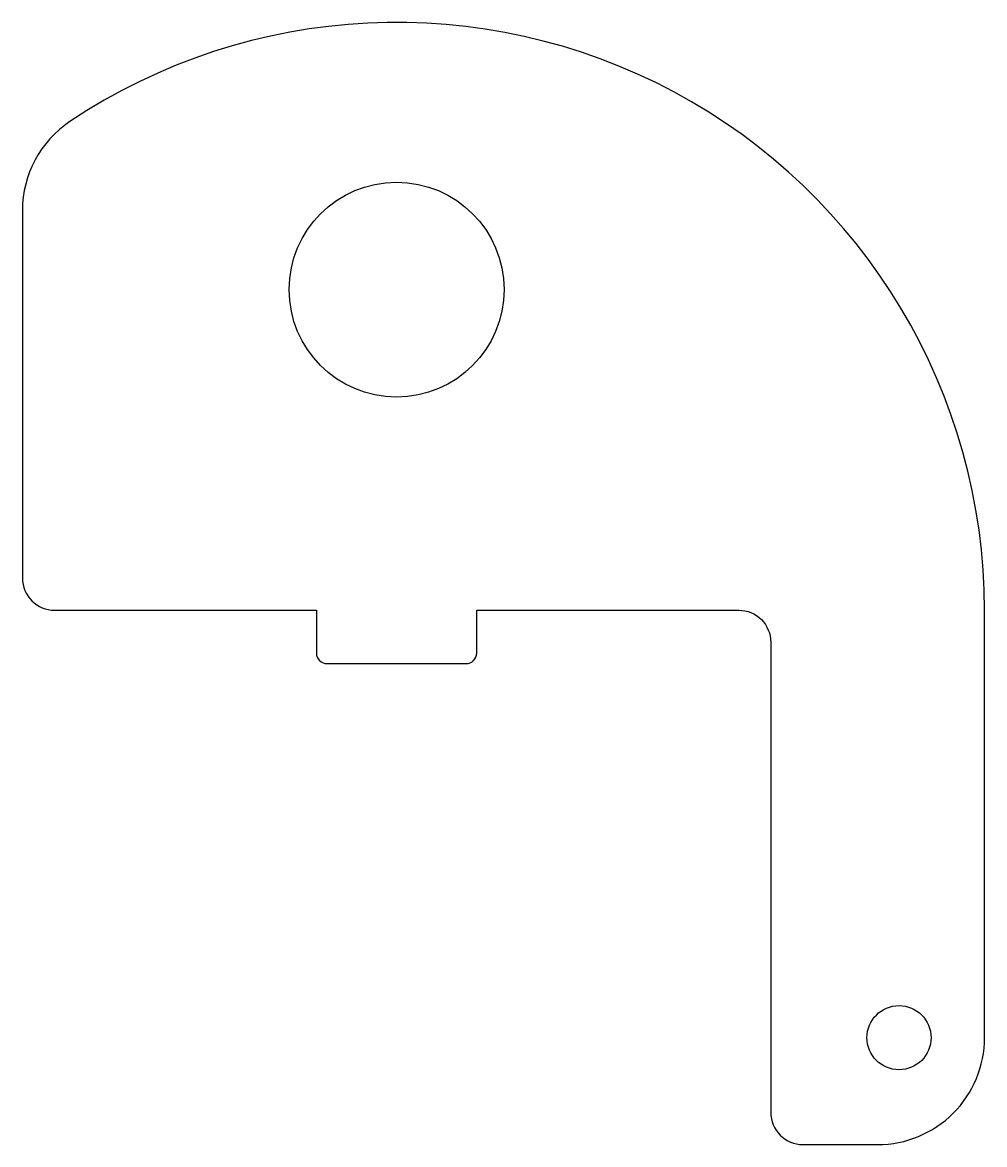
# Model space of a CAD drawing. Extents: x -70 to 20, y -50 to 55.
import ezdxf

# ---------------------------------------------------------------- set-up
doc = ezdxf.new("R2010")
doc.units = 0

msp = doc.modelspace()

# ---------------------------------------------------------------- linework, layer by layer
at = {"layer": '1'}
msp.add_lwpolyline([(20, 0, 0.599371), (-65.56, 45.73, 0.250492), (-70, 37.42), (-70, 3, 0.414214), (-67, 0), (-42.5, 0), (-42.5, -4, 0.414214), (-41.5, -5), (-28.5, -5, 0.414214), (-27.5, -4), (-27.5, 0), (-3, 0, -0.414214), (0, -3), (0, -47, 0.414214), (3, -50), (10, -50, 0.414214), (20, -40)], format="xyb", close=True, dxfattribs=at)
for centre, radius in [((-35, 30), 10.05), ((12, -40), 3)]:
    msp.add_circle(centre, radius, dxfattribs=at)

doc.saveas('drawing.dxf')
